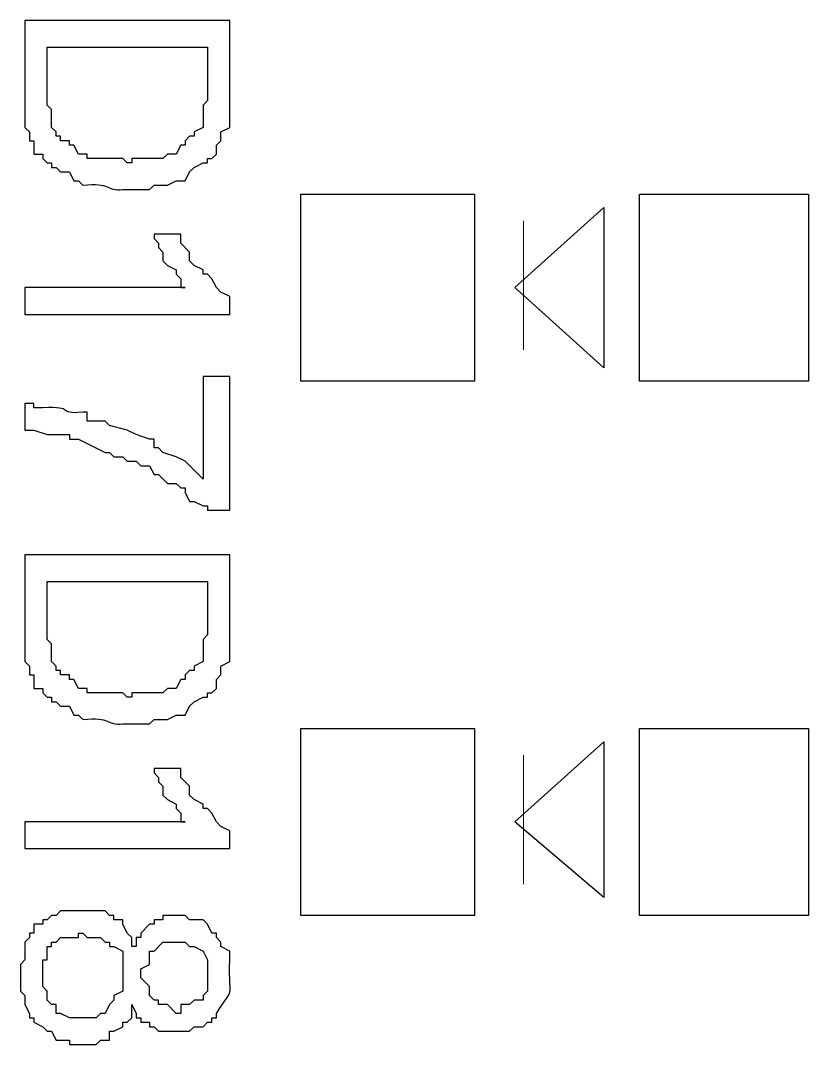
# Model space of a CAD drawing. Header units: millimetres. Extents: x -3 to 153, y 27 to 116.
# Drawn here: x 59.072 to 62.818, y 92.522 to 97.39 of the extents above; entities that cross this region are included whole.
import ezdxf

# ---------------------------------------------------------------- set-up
doc = ezdxf.new("R2010")
doc.units = ezdxf.units.MM
doc.header["$MEASUREMENT"] = 0
doc.layers.add('layer 1', color=7, linetype='Continuous')

msp = doc.modelspace()

# ---------------------------------------------------------------- linework, layer by layer
at = {"layer": 'layer 1', "color": 0}
for points, knots in [([(59.0928, 97.3902), (59.0928, 97.3902), (60.0664, 97.3902), (60.0664, 97.3902), (60.0664, 97.3902), (60.0664, 97.3902), (60.0664, 97.0727), (60.0664, 97.0727), (60.0664, 97.0727), (60.0664, 97.0233), (60.0664, 96.9739), (60.0664, 96.9245), (60.0664, 96.9245), (60.0664, 96.9245), (60.0664, 96.8822), (60.0664, 96.8822), (60.0664, 96.8822), (60.0664, 96.8822), (60.0241, 96.861), (60.0241, 96.861), (60.0241, 96.861), (60.0241, 96.861), (60.0241, 96.8187), (60.0241, 96.8187), (60.0241, 96.8187), (60.0241, 96.8187), (60.0029, 96.7975), (60.0029, 96.7975), (60.0029, 96.7975), (60.0029, 96.7975), (60.0029, 96.7552), (60.0029, 96.7552), (60.0029, 96.7552), (60.0029, 96.7552), (59.9818, 96.734), (59.9818, 96.734), (59.9818, 96.734), (59.9818, 96.734), (59.9606, 96.734), (59.9606, 96.734), (59.9606, 96.734), (59.9606, 96.734), (59.9606, 96.7129), (59.9606, 96.7129), (59.9606, 96.7129), (59.9606, 96.7129), (59.9394, 96.7129), (59.9394, 96.7129), (59.9394, 96.7129), (59.9394, 96.7129), (59.8971, 96.6917), (59.8971, 96.6917), (59.8971, 96.6917), (59.8971, 96.6917), (59.8759, 96.6705), (59.8759, 96.6705), (59.8759, 96.6705), (59.8759, 96.6705), (59.8548, 96.6282), (59.8548, 96.6282), (59.8548, 96.6282), (59.8548, 96.6282), (59.8124, 96.6282), (59.8124, 96.6282), (59.8124, 96.6282), (59.8124, 96.6282), (59.7701, 96.607), (59.7701, 96.607), (59.7701, 96.607), (59.7701, 96.607), (59.7066, 96.607), (59.7066, 96.607), (59.7066, 96.607), (59.7066, 96.607), (59.6854, 96.5859), (59.6854, 96.5859), (59.6854, 96.5859), (59.6854, 96.5859), (59.5584, 96.5859), (59.5584, 96.5859), (59.5584, 96.5859), (59.4798, 96.5788), (59.5013, 96.6219), (59.3679, 96.607), (59.3679, 96.607), (59.3679, 96.607), (59.3468, 96.6282), (59.3468, 96.6282), (59.3468, 96.6282), (59.3468, 96.6282), (59.3256, 96.6282), (59.3256, 96.6282), (59.3256, 96.6282), (59.3256, 96.6282), (59.3044, 96.6705), (59.3044, 96.6705), (59.3044, 96.6705), (59.3044, 96.6705), (59.2621, 96.6705), (59.2621, 96.6705), (59.2621, 96.6705), (59.2621, 96.6705), (59.2409, 96.6917), (59.2409, 96.6917), (59.2409, 96.6917), (59.2409, 96.6917), (59.2198, 96.6917), (59.2198, 96.6917), (59.2198, 96.6917), (59.2198, 96.6917), (59.2198, 96.7129), (59.2198, 96.7129), (59.2198, 96.7129), (59.2198, 96.7129), (59.1986, 96.7129), (59.1986, 96.7129), (59.1986, 96.7129), (59.1986, 96.7129), (59.1774, 96.734), (59.1774, 96.734), (59.1774, 96.734), (59.1774, 96.734), (59.1774, 96.7552), (59.1774, 96.7552), (59.1774, 96.7552), (59.1774, 96.7552), (59.1351, 96.7552), (59.1351, 96.7552), (59.1351, 96.7552), (59.1351, 96.7552), (59.1351, 96.8187), (59.1351, 96.8187), (59.1351, 96.8187), (59.1351, 96.8187), (59.1139, 96.8187), (59.1139, 96.8187), (59.1139, 96.8187), (59.1139, 96.8187), (59.1139, 96.861), (59.1139, 96.861), (59.1139, 96.861), (59.1139, 96.861), (59.0928, 96.8822), (59.0928, 96.8822), (59.0928, 96.8822), (59.0928, 96.8822), (59.0928, 97.0515), (59.0928, 97.0515), (59.0928, 97.0515), (59.0928, 97.0515), (59.0928, 97.3902), (59.0928, 97.3902)], [0, 0, 0, 0, 0.025641, 0.025641, 0.025641, 0.025641, 0.051282, 0.051282, 0.051282, 0.051282, 0.076923, 0.076923, 0.076923, 0.076923, 0.102564, 0.102564, 0.102564, 0.102564, 0.128205, 0.128205, 0.128205, 0.128205, 0.153846, 0.153846, 0.153846, 0.153846, 0.179487, 0.179487, 0.179487, 0.179487, 0.205128, 0.205128, 0.205128, 0.205128, 0.230769, 0.230769, 0.230769, 0.230769, 0.25641, 0.25641, 0.25641, 0.25641, 0.282051, 0.282051, 0.282051, 0.282051, 0.307692, 0.307692, 0.307692, 0.307692, 0.333333, 0.333333, 0.333333, 0.333333, 0.358974, 0.358974, 0.358974, 0.358974, 0.384615, 0.384615, 0.384615, 0.384615, 0.410256, 0.410256, 0.410256, 0.410256, 0.435897, 0.435897, 0.435897, 0.435897, 0.461538, 0.461538, 0.461538, 0.461538, 0.487179, 0.487179, 0.487179, 0.487179, 0.512821, 0.512821, 0.512821, 0.512821, 0.538462, 0.538462, 0.538462, 0.538462, 0.564103, 0.564103, 0.564103, 0.564103, 0.589744, 0.589744, 0.589744, 0.589744, 0.615385, 0.615385, 0.615385, 0.615385, 0.641026, 0.641026, 0.641026, 0.641026, 0.666667, 0.666667, 0.666667, 0.666667, 0.692308, 0.692308, 0.692308, 0.692308, 0.717949, 0.717949, 0.717949, 0.717949, 0.74359, 0.74359, 0.74359, 0.74359, 0.769231, 0.769231, 0.769231, 0.769231, 0.794872, 0.794872, 0.794872, 0.794872, 0.820513, 0.820513, 0.820513, 0.820513, 0.846154, 0.846154, 0.846154, 0.846154, 0.871795, 0.871795, 0.871795, 0.871795, 0.897436, 0.897436, 0.897436, 0.897436, 0.923077, 0.923077, 0.923077, 0.923077, 0.948718, 0.948718, 0.948718, 0.948718, 1, 1, 1, 1]), ([(59.1986, 97.2632), (59.1986, 97.2632), (59.1986, 96.988), (59.1986, 96.988), (59.1986, 96.988), (59.1986, 96.988), (59.2198, 96.9669), (59.2198, 96.9669), (59.2198, 96.9669), (59.2198, 96.9669), (59.2198, 96.8822), (59.2198, 96.8822), (59.2198, 96.8822), (59.2198, 96.8822), (59.2409, 96.861), (59.2409, 96.861), (59.2409, 96.861), (59.2409, 96.861), (59.2409, 96.8399), (59.2409, 96.8399), (59.2409, 96.8399), (59.2409, 96.8399), (59.2621, 96.8399), (59.2621, 96.8399), (59.2621, 96.8399), (59.2621, 96.8399), (59.2621, 96.8187), (59.2621, 96.8187), (59.2621, 96.8187), (59.2621, 96.8187), (59.3044, 96.8187), (59.3044, 96.8187), (59.3044, 96.8187), (59.3044, 96.8187), (59.3044, 96.7975), (59.3044, 96.7975), (59.3044, 96.7975), (59.3044, 96.7975), (59.3256, 96.7975), (59.3256, 96.7975), (59.3256, 96.7975), (59.3256, 96.7975), (59.3468, 96.7552), (59.3468, 96.7552), (59.3468, 96.7552), (59.3468, 96.7552), (59.3891, 96.7552), (59.3891, 96.7552), (59.3891, 96.7552), (59.3891, 96.7552), (59.3891, 96.734), (59.3891, 96.734), (59.3891, 96.734), (59.3891, 96.734), (59.5584, 96.734), (59.5584, 96.734), (59.5584, 96.734), (59.5584, 96.734), (59.5796, 96.7129), (59.5796, 96.7129), (59.5796, 96.7129), (59.5796, 96.7129), (59.6008, 96.7129), (59.6008, 96.7129), (59.6008, 96.7129), (59.6008, 96.7129), (59.6008, 96.734), (59.6008, 96.734), (59.6008, 96.734), (59.6008, 96.734), (59.7489, 96.734), (59.7489, 96.734), (59.7489, 96.734), (59.7489, 96.734), (59.7701, 96.7552), (59.7701, 96.7552), (59.7701, 96.7552), (59.7701, 96.7552), (59.8124, 96.7552), (59.8124, 96.7552), (59.8124, 96.7552), (59.8124, 96.7552), (59.8336, 96.7975), (59.8336, 96.7975), (59.8336, 96.7975), (59.8336, 96.7975), (59.8548, 96.7975), (59.8548, 96.7975), (59.8548, 96.7975), (59.8548, 96.7975), (59.8548, 96.8187), (59.8548, 96.8187), (59.8548, 96.8187), (59.8548, 96.8187), (59.8759, 96.8399), (59.8759, 96.8399), (59.8759, 96.8399), (59.8759, 96.8399), (59.8971, 96.8399), (59.8971, 96.8399), (59.8971, 96.8399), (59.8971, 96.8399), (59.8971, 96.861), (59.8971, 96.861), (59.8971, 96.861), (59.8971, 96.861), (59.9394, 96.8822), (59.9394, 96.8822), (59.9394, 96.8822), (59.9394, 96.8822), (59.9394, 96.988), (59.9394, 96.988), (59.9394, 96.988), (59.9394, 96.988), (59.9606, 97.0092), (59.9606, 97.0092), (59.9606, 97.0092), (59.9606, 97.0092), (59.9606, 97.2632), (59.9606, 97.2632), (59.9606, 97.2632), (59.9606, 97.2632), (59.1986, 97.2632), (59.1986, 97.2632)], [0, 0, 0, 0, 0.03125, 0.03125, 0.03125, 0.03125, 0.0625, 0.0625, 0.0625, 0.0625, 0.09375, 0.09375, 0.09375, 0.09375, 0.125, 0.125, 0.125, 0.125, 0.15625, 0.15625, 0.15625, 0.15625, 0.1875, 0.1875, 0.1875, 0.1875, 0.21875, 0.21875, 0.21875, 0.21875, 0.25, 0.25, 0.25, 0.25, 0.28125, 0.28125, 0.28125, 0.28125, 0.3125, 0.3125, 0.3125, 0.3125, 0.34375, 0.34375, 0.34375, 0.34375, 0.375, 0.375, 0.375, 0.375, 0.40625, 0.40625, 0.40625, 0.40625, 0.4375, 0.4375, 0.4375, 0.4375, 0.46875, 0.46875, 0.46875, 0.46875, 0.5, 0.5, 0.5, 0.5, 0.53125, 0.53125, 0.53125, 0.53125, 0.5625, 0.5625, 0.5625, 0.5625, 0.59375, 0.59375, 0.59375, 0.59375, 0.625, 0.625, 0.625, 0.625, 0.65625, 0.65625, 0.65625, 0.65625, 0.6875, 0.6875, 0.6875, 0.6875, 0.71875, 0.71875, 0.71875, 0.71875, 0.75, 0.75, 0.75, 0.75, 0.78125, 0.78125, 0.78125, 0.78125, 0.8125, 0.8125, 0.8125, 0.8125, 0.84375, 0.84375, 0.84375, 0.84375, 0.875, 0.875, 0.875, 0.875, 0.90625, 0.90625, 0.90625, 0.90625, 0.9375, 0.9375, 0.9375, 0.9375, 1, 1, 1, 1]), ([(60.4051, 96.5647), (60.4051, 96.5647), (60.4051, 95.6757), (60.4051, 95.6757), (60.4051, 95.6757), (60.4051, 95.6757), (61.2306, 95.6757), (61.2306, 95.6757), (61.2306, 95.6757), (61.2306, 95.6757), (61.2306, 96.5647), (61.2306, 96.5647), (61.2306, 96.5647), (61.2306, 96.5647), (60.4051, 96.5647), (60.4051, 96.5647)], [0, 0, 0, 0, 0.2, 0.2, 0.2, 0.2, 0.4, 0.4, 0.4, 0.4, 0.6, 0.6, 0.6, 0.6, 1, 1, 1, 1]), ([(62.0138, 96.5647), (62.0138, 96.5647), (62.0138, 95.6757), (62.0138, 95.6757), (62.0138, 95.6757), (62.0138, 95.6757), (62.8181, 95.6757), (62.8181, 95.6757), (62.8181, 95.6757), (62.8181, 95.6757), (62.8181, 96.5647), (62.8181, 96.5647), (62.8181, 96.5647), (62.8181, 96.5647), (62.0138, 96.5647), (62.0138, 96.5647)], [0, 0, 0, 0, 0.2, 0.2, 0.2, 0.2, 0.4, 0.4, 0.4, 0.4, 0.6, 0.6, 0.6, 0.6, 1, 1, 1, 1]), ([(61.8444, 96.5012), (61.8444, 96.5012), (61.4211, 96.1202), (61.4211, 96.1202), (61.4211, 96.1202), (61.4211, 96.1202), (61.8444, 95.7392), (61.8444, 95.7392), (61.8444, 95.7392), (61.8444, 95.7392), (61.8444, 96.5012), (61.8444, 96.5012)], [0, 0, 0, 0, 0.25, 0.25, 0.25, 0.25, 0.5, 0.5, 0.5, 0.5, 1, 1, 1, 1]), ([(59.0928, 95.9932), (59.0928, 95.9932), (59.0928, 96.1202), (59.0928, 96.1202), (59.0928, 96.1202), (59.0928, 96.1202), (59.8548, 96.1202), (59.8548, 96.1202), (59.8548, 96.1202), (59.8548, 96.1202), (59.8336, 96.1202), (59.8336, 96.1202), (59.8336, 96.1202), (59.8336, 96.1202), (59.8336, 96.1625), (59.8336, 96.1625), (59.8336, 96.1625), (59.8336, 96.1625), (59.8124, 96.1837), (59.8124, 96.1837), (59.8124, 96.1837), (59.8124, 96.1837), (59.8124, 96.2049), (59.8124, 96.2049), (59.8124, 96.2049), (59.8124, 96.2049), (59.7701, 96.226), (59.7701, 96.226), (59.7701, 96.226), (59.7701, 96.226), (59.7489, 96.2472), (59.7489, 96.2472), (59.7489, 96.2472), (59.7489, 96.2472), (59.7489, 96.2895), (59.7489, 96.2895), (59.7489, 96.2895), (59.7489, 96.2895), (59.7278, 96.3107), (59.7278, 96.3107), (59.7278, 96.3107), (59.7278, 96.3107), (59.7278, 96.3319), (59.7278, 96.3319), (59.7278, 96.3319), (59.7278, 96.3319), (59.7066, 96.353), (59.7066, 96.353), (59.7066, 96.353), (59.7066, 96.353), (59.7066, 96.3742), (59.7066, 96.3742), (59.7066, 96.3742), (59.7066, 96.3742), (59.8336, 96.3742), (59.8336, 96.3742), (59.8336, 96.3742), (59.8336, 96.3742), (59.8336, 96.3319), (59.8336, 96.3319), (59.8336, 96.3319), (59.8336, 96.3319), (59.8759, 96.2895), (59.8759, 96.2895), (59.8759, 96.2895), (59.8759, 96.2895), (59.8759, 96.2472), (59.8759, 96.2472), (59.8759, 96.2472), (59.8759, 96.2472), (59.8971, 96.226), (59.8971, 96.226), (59.8971, 96.226), (59.8971, 96.226), (59.9394, 96.2049), (59.9394, 96.2049), (59.9394, 96.2049), (59.9394, 96.2049), (59.9394, 96.1837), (59.9394, 96.1837), (59.9394, 96.1837), (59.9394, 96.1837), (59.9606, 96.1837), (59.9606, 96.1837), (59.9606, 96.1837), (59.9606, 96.1837), (59.9818, 96.1625), (59.9818, 96.1625), (59.9818, 96.1625), (59.9818, 96.1625), (60.0029, 96.1202), (60.0029, 96.1202), (60.0029, 96.1202), (60.0029, 96.1202), (60.0241, 96.099), (60.0241, 96.099), (60.0241, 96.099), (60.0241, 96.099), (60.0664, 96.0779), (60.0664, 96.0779), (60.0664, 96.0779), (60.0664, 96.0779), (60.0664, 95.9932), (60.0664, 95.9932), (60.0664, 95.9932), (60.0664, 95.9932), (59.0928, 95.9932), (59.0928, 95.9932)], [0, 0, 0, 0, 0.035714, 0.035714, 0.035714, 0.035714, 0.071429, 0.071429, 0.071429, 0.071429, 0.107143, 0.107143, 0.107143, 0.107143, 0.142857, 0.142857, 0.142857, 0.142857, 0.178571, 0.178571, 0.178571, 0.178571, 0.214286, 0.214286, 0.214286, 0.214286, 0.25, 0.25, 0.25, 0.25, 0.285714, 0.285714, 0.285714, 0.285714, 0.321429, 0.321429, 0.321429, 0.321429, 0.357143, 0.357143, 0.357143, 0.357143, 0.392857, 0.392857, 0.392857, 0.392857, 0.428571, 0.428571, 0.428571, 0.428571, 0.464286, 0.464286, 0.464286, 0.464286, 0.5, 0.5, 0.5, 0.5, 0.535714, 0.535714, 0.535714, 0.535714, 0.571429, 0.571429, 0.571429, 0.571429, 0.607143, 0.607143, 0.607143, 0.607143, 0.642857, 0.642857, 0.642857, 0.642857, 0.678571, 0.678571, 0.678571, 0.678571, 0.714286, 0.714286, 0.714286, 0.714286, 0.75, 0.75, 0.75, 0.75, 0.785714, 0.785714, 0.785714, 0.785714, 0.821429, 0.821429, 0.821429, 0.821429, 0.857143, 0.857143, 0.857143, 0.857143, 0.892857, 0.892857, 0.892857, 0.892857, 0.928571, 0.928571, 0.928571, 0.928571, 1, 1, 1, 1]), ([(59.9394, 95.6969), (59.9394, 95.6969), (60.0664, 95.6969), (60.0664, 95.6969), (60.0664, 95.6969), (60.0664, 95.6969), (60.0664, 95.0619), (60.0664, 95.0619), (60.0664, 95.0619), (60.0664, 95.0619), (59.9606, 95.0619), (59.9606, 95.0619), (59.9606, 95.0619), (59.9606, 95.0619), (59.9606, 95.083), (59.9606, 95.083), (59.9606, 95.083), (59.9606, 95.083), (59.9394, 95.083), (59.9394, 95.083), (59.9394, 95.083), (59.9394, 95.083), (59.8971, 95.1042), (59.8971, 95.1042), (59.8971, 95.1042), (59.8971, 95.1042), (59.8759, 95.1042), (59.8759, 95.1042), (59.8759, 95.1042), (59.8759, 95.1042), (59.8548, 95.1465), (59.8548, 95.1465), (59.8548, 95.1465), (59.8548, 95.1465), (59.8548, 95.1677), (59.8548, 95.1677), (59.8548, 95.1677), (59.8548, 95.1677), (59.8336, 95.1677), (59.8336, 95.1677), (59.8336, 95.1677), (59.8336, 95.1677), (59.8124, 95.1889), (59.8124, 95.1889), (59.8124, 95.1889), (59.8124, 95.1889), (59.7701, 95.1889), (59.7701, 95.1889), (59.7701, 95.1889), (59.7701, 95.1889), (59.7278, 95.2312), (59.7278, 95.2312), (59.7278, 95.2312), (59.7278, 95.2312), (59.7066, 95.2312), (59.7066, 95.2312), (59.7066, 95.2312), (59.7066, 95.2312), (59.6854, 95.2735), (59.6854, 95.2735), (59.6854, 95.2735), (59.6854, 95.2735), (59.6431, 95.2735), (59.6431, 95.2735), (59.6431, 95.2735), (59.6431, 95.2735), (59.6219, 95.2947), (59.6219, 95.2947), (59.6219, 95.2947), (59.6219, 95.2947), (59.5796, 95.2947), (59.5796, 95.2947), (59.5796, 95.2947), (59.5796, 95.2947), (59.5584, 95.3159), (59.5584, 95.3159), (59.5584, 95.3159), (59.5584, 95.3159), (59.5161, 95.3159), (59.5161, 95.3159), (59.5161, 95.3159), (59.5161, 95.3159), (59.4949, 95.337), (59.4949, 95.337), (59.4949, 95.337), (59.4949, 95.337), (59.4738, 95.337), (59.4738, 95.337), (59.4738, 95.337), (59.4738, 95.337), (59.3468, 95.4005), (59.3468, 95.4005), (59.3468, 95.4005), (59.3468, 95.4005), (59.3044, 95.4005), (59.3044, 95.4005), (59.3044, 95.4005), (59.3044, 95.4005), (59.3044, 95.4217), (59.3044, 95.4217), (59.3044, 95.4217), (59.3044, 95.4217), (59.1986, 95.4217), (59.1986, 95.4217), (59.1986, 95.4217), (59.1986, 95.4217), (59.1351, 95.4429), (59.1351, 95.4429), (59.1351, 95.4429), (59.1351, 95.4429), (59.0928, 95.4429), (59.0928, 95.4429), (59.0928, 95.4429), (59.0928, 95.4429), (59.0928, 95.5699), (59.0928, 95.5699), (59.0928, 95.5699), (59.0928, 95.5699), (59.1351, 95.5699), (59.1351, 95.5699), (59.1351, 95.5699), (59.1351, 95.5699), (59.1351, 95.5487), (59.1351, 95.5487), (59.1351, 95.5487), (59.1351, 95.5487), (59.1774, 95.5487), (59.1774, 95.5487), (59.1774, 95.5487), (59.3369, 95.5579), (59.2392, 95.5169), (59.3679, 95.5275), (59.3679, 95.5275), (59.3679, 95.5275), (59.3891, 95.5275), (59.3891, 95.5275), (59.3891, 95.5275), (59.3891, 95.5275), (59.3891, 95.4852), (59.3891, 95.4852), (59.3891, 95.4852), (59.3891, 95.4852), (59.4738, 95.4852), (59.4738, 95.4852), (59.4738, 95.4852), (59.4738, 95.4852), (59.4949, 95.464), (59.4949, 95.464), (59.4949, 95.464), (59.4949, 95.464), (59.5796, 95.4429), (59.5796, 95.4429), (59.5796, 95.4429), (59.5796, 95.4429), (59.6219, 95.4217), (59.6219, 95.4217), (59.6219, 95.4217), (59.6219, 95.4217), (59.6854, 95.4005), (59.6854, 95.4005), (59.6854, 95.4005), (59.6854, 95.4005), (59.7066, 95.4005), (59.7066, 95.4005), (59.7066, 95.4005), (59.7066, 95.4005), (59.7066, 95.3582), (59.7066, 95.3582), (59.7066, 95.3582), (59.7066, 95.3582), (59.7278, 95.3582), (59.7278, 95.3582), (59.7278, 95.3582), (59.7278, 95.3582), (59.7489, 95.337), (59.7489, 95.337), (59.7489, 95.337), (59.7489, 95.337), (59.8124, 95.3159), (59.8124, 95.3159), (59.8124, 95.3159), (59.8124, 95.3159), (59.8548, 95.2947), (59.8548, 95.2947), (59.8548, 95.2947), (59.8548, 95.2947), (59.9394, 95.21), (59.9394, 95.21), (59.9394, 95.21), (59.9394, 95.21), (59.9394, 95.6969), (59.9394, 95.6969)], [0, 0, 0, 0, 0.020408, 0.020408, 0.020408, 0.020408, 0.040816, 0.040816, 0.040816, 0.040816, 0.061224, 0.061224, 0.061224, 0.061224, 0.081633, 0.081633, 0.081633, 0.081633, 0.102041, 0.102041, 0.102041, 0.102041, 0.122449, 0.122449, 0.122449, 0.122449, 0.142857, 0.142857, 0.142857, 0.142857, 0.163265, 0.163265, 0.163265, 0.163265, 0.183673, 0.183673, 0.183673, 0.183673, 0.204082, 0.204082, 0.204082, 0.204082, 0.22449, 0.22449, 0.22449, 0.22449, 0.244898, 0.244898, 0.244898, 0.244898, 0.265306, 0.265306, 0.265306, 0.265306, 0.285714, 0.285714, 0.285714, 0.285714, 0.306122, 0.306122, 0.306122, 0.306122, 0.326531, 0.326531, 0.326531, 0.326531, 0.346939, 0.346939, 0.346939, 0.346939, 0.367347, 0.367347, 0.367347, 0.367347, 0.387755, 0.387755, 0.387755, 0.387755, 0.408163, 0.408163, 0.408163, 0.408163, 0.428571, 0.428571, 0.428571, 0.428571, 0.44898, 0.44898, 0.44898, 0.44898, 0.469388, 0.469388, 0.469388, 0.469388, 0.489796, 0.489796, 0.489796, 0.489796, 0.510204, 0.510204, 0.510204, 0.510204, 0.530612, 0.530612, 0.530612, 0.530612, 0.55102, 0.55102, 0.55102, 0.55102, 0.571429, 0.571429, 0.571429, 0.571429, 0.591837, 0.591837, 0.591837, 0.591837, 0.612245, 0.612245, 0.612245, 0.612245, 0.632653, 0.632653, 0.632653, 0.632653, 0.653061, 0.653061, 0.653061, 0.653061, 0.673469, 0.673469, 0.673469, 0.673469, 0.693878, 0.693878, 0.693878, 0.693878, 0.714286, 0.714286, 0.714286, 0.714286, 0.734694, 0.734694, 0.734694, 0.734694, 0.755102, 0.755102, 0.755102, 0.755102, 0.77551, 0.77551, 0.77551, 0.77551, 0.795918, 0.795918, 0.795918, 0.795918, 0.816327, 0.816327, 0.816327, 0.816327, 0.836735, 0.836735, 0.836735, 0.836735, 0.857143, 0.857143, 0.857143, 0.857143, 0.877551, 0.877551, 0.877551, 0.877551, 0.897959, 0.897959, 0.897959, 0.897959, 0.918367, 0.918367, 0.918367, 0.918367, 0.938776, 0.938776, 0.938776, 0.938776, 0.959184, 0.959184, 0.959184, 0.959184, 1, 1, 1, 1]), ([(59.0928, 94.8502), (59.0928, 94.8502), (60.0664, 94.8502), (60.0664, 94.8502), (60.0664, 94.8502), (60.0664, 94.8502), (60.0664, 94.5327), (60.0664, 94.5327), (60.0664, 94.5327), (60.0664, 94.4833), (60.0664, 94.4339), (60.0664, 94.3845), (60.0664, 94.3845), (60.0664, 94.3845), (60.0664, 94.3422), (60.0664, 94.3422), (60.0664, 94.3422), (60.0664, 94.3422), (60.0241, 94.321), (60.0241, 94.321), (60.0241, 94.321), (60.0241, 94.321), (60.0241, 94.2787), (60.0241, 94.2787), (60.0241, 94.2787), (60.0241, 94.2787), (60.0029, 94.2575), (60.0029, 94.2575), (60.0029, 94.2575), (60.0029, 94.2575), (60.0029, 94.2152), (60.0029, 94.2152), (60.0029, 94.2152), (60.0029, 94.2152), (59.9818, 94.194), (59.9818, 94.194), (59.9818, 94.194), (59.9818, 94.194), (59.9606, 94.194), (59.9606, 94.194), (59.9606, 94.194), (59.9606, 94.194), (59.9606, 94.1729), (59.9606, 94.1729), (59.9606, 94.1729), (59.9606, 94.1729), (59.9394, 94.1729), (59.9394, 94.1729), (59.9394, 94.1729), (59.9394, 94.1729), (59.8971, 94.1517), (59.8971, 94.1517), (59.8971, 94.1517), (59.8971, 94.1517), (59.8759, 94.1305), (59.8759, 94.1305), (59.8759, 94.1305), (59.8759, 94.1305), (59.8548, 94.0882), (59.8548, 94.0882), (59.8548, 94.0882), (59.8548, 94.0882), (59.8124, 94.0882), (59.8124, 94.0882), (59.8124, 94.0882), (59.8124, 94.0882), (59.7701, 94.067), (59.7701, 94.067), (59.7701, 94.067), (59.7701, 94.067), (59.7066, 94.067), (59.7066, 94.067), (59.7066, 94.067), (59.7066, 94.067), (59.6854, 94.0459), (59.6854, 94.0459), (59.6854, 94.0459), (59.6854, 94.0459), (59.5584, 94.0459), (59.5584, 94.0459), (59.5584, 94.0459), (59.4798, 94.0388), (59.5009, 94.0819), (59.3679, 94.067), (59.3679, 94.067), (59.3679, 94.067), (59.3468, 94.0882), (59.3468, 94.0882), (59.3468, 94.0882), (59.3468, 94.0882), (59.3256, 94.0882), (59.3256, 94.0882), (59.3256, 94.0882), (59.3256, 94.0882), (59.3044, 94.1305), (59.3044, 94.1305), (59.3044, 94.1305), (59.3044, 94.1305), (59.2621, 94.1305), (59.2621, 94.1305), (59.2621, 94.1305), (59.2621, 94.1305), (59.2409, 94.1517), (59.2409, 94.1517), (59.2409, 94.1517), (59.2409, 94.1517), (59.2198, 94.1517), (59.2198, 94.1517), (59.2198, 94.1517), (59.2198, 94.1517), (59.2198, 94.1729), (59.2198, 94.1729), (59.2198, 94.1729), (59.2198, 94.1729), (59.1986, 94.1729), (59.1986, 94.1729), (59.1986, 94.1729), (59.1986, 94.1729), (59.1774, 94.194), (59.1774, 94.194), (59.1774, 94.194), (59.1774, 94.194), (59.1774, 94.2152), (59.1774, 94.2152), (59.1774, 94.2152), (59.1774, 94.2152), (59.1351, 94.2152), (59.1351, 94.2152), (59.1351, 94.2152), (59.1351, 94.2152), (59.1351, 94.2787), (59.1351, 94.2787), (59.1351, 94.2787), (59.1351, 94.2787), (59.1139, 94.2787), (59.1139, 94.2787), (59.1139, 94.2787), (59.1139, 94.2787), (59.1139, 94.321), (59.1139, 94.321), (59.1139, 94.321), (59.1139, 94.321), (59.0928, 94.3422), (59.0928, 94.3422), (59.0928, 94.3422), (59.0928, 94.3422), (59.0928, 94.5115), (59.0928, 94.5115), (59.0928, 94.5115), (59.0928, 94.5115), (59.0928, 94.8502), (59.0928, 94.8502)], [0, 0, 0, 0, 0.025641, 0.025641, 0.025641, 0.025641, 0.051282, 0.051282, 0.051282, 0.051282, 0.076923, 0.076923, 0.076923, 0.076923, 0.102564, 0.102564, 0.102564, 0.102564, 0.128205, 0.128205, 0.128205, 0.128205, 0.153846, 0.153846, 0.153846, 0.153846, 0.179487, 0.179487, 0.179487, 0.179487, 0.205128, 0.205128, 0.205128, 0.205128, 0.230769, 0.230769, 0.230769, 0.230769, 0.25641, 0.25641, 0.25641, 0.25641, 0.282051, 0.282051, 0.282051, 0.282051, 0.307692, 0.307692, 0.307692, 0.307692, 0.333333, 0.333333, 0.333333, 0.333333, 0.358974, 0.358974, 0.358974, 0.358974, 0.384615, 0.384615, 0.384615, 0.384615, 0.410256, 0.410256, 0.410256, 0.410256, 0.435897, 0.435897, 0.435897, 0.435897, 0.461538, 0.461538, 0.461538, 0.461538, 0.487179, 0.487179, 0.487179, 0.487179, 0.512821, 0.512821, 0.512821, 0.512821, 0.538462, 0.538462, 0.538462, 0.538462, 0.564103, 0.564103, 0.564103, 0.564103, 0.589744, 0.589744, 0.589744, 0.589744, 0.615385, 0.615385, 0.615385, 0.615385, 0.641026, 0.641026, 0.641026, 0.641026, 0.666667, 0.666667, 0.666667, 0.666667, 0.692308, 0.692308, 0.692308, 0.692308, 0.717949, 0.717949, 0.717949, 0.717949, 0.74359, 0.74359, 0.74359, 0.74359, 0.769231, 0.769231, 0.769231, 0.769231, 0.794872, 0.794872, 0.794872, 0.794872, 0.820513, 0.820513, 0.820513, 0.820513, 0.846154, 0.846154, 0.846154, 0.846154, 0.871795, 0.871795, 0.871795, 0.871795, 0.897436, 0.897436, 0.897436, 0.897436, 0.923077, 0.923077, 0.923077, 0.923077, 0.948718, 0.948718, 0.948718, 0.948718, 1, 1, 1, 1]), ([(59.1986, 94.7232), (59.1986, 94.7232), (59.1986, 94.448), (59.1986, 94.448), (59.1986, 94.448), (59.1986, 94.448), (59.2198, 94.4269), (59.2198, 94.4269), (59.2198, 94.4269), (59.2198, 94.4269), (59.2198, 94.3422), (59.2198, 94.3422), (59.2198, 94.3422), (59.2198, 94.3422), (59.2409, 94.321), (59.2409, 94.321), (59.2409, 94.321), (59.2409, 94.321), (59.2409, 94.2999), (59.2409, 94.2999), (59.2409, 94.2999), (59.2409, 94.2999), (59.2621, 94.2999), (59.2621, 94.2999), (59.2621, 94.2999), (59.2621, 94.2999), (59.2621, 94.2787), (59.2621, 94.2787), (59.2621, 94.2787), (59.2621, 94.2787), (59.3044, 94.2787), (59.3044, 94.2787), (59.3044, 94.2787), (59.3044, 94.2787), (59.3044, 94.2575), (59.3044, 94.2575), (59.3044, 94.2575), (59.3044, 94.2575), (59.3256, 94.2575), (59.3256, 94.2575), (59.3256, 94.2575), (59.3256, 94.2575), (59.3468, 94.2152), (59.3468, 94.2152), (59.3468, 94.2152), (59.3468, 94.2152), (59.3891, 94.2152), (59.3891, 94.2152), (59.3891, 94.2152), (59.3891, 94.2152), (59.3891, 94.194), (59.3891, 94.194), (59.3891, 94.194), (59.3891, 94.194), (59.5584, 94.194), (59.5584, 94.194), (59.5584, 94.194), (59.5584, 94.194), (59.5796, 94.1729), (59.5796, 94.1729), (59.5796, 94.1729), (59.5796, 94.1729), (59.6008, 94.1729), (59.6008, 94.1729), (59.6008, 94.1729), (59.6008, 94.1729), (59.6008, 94.194), (59.6008, 94.194), (59.6008, 94.194), (59.6008, 94.194), (59.7489, 94.194), (59.7489, 94.194), (59.7489, 94.194), (59.7489, 94.194), (59.7701, 94.2152), (59.7701, 94.2152), (59.7701, 94.2152), (59.7701, 94.2152), (59.8124, 94.2152), (59.8124, 94.2152), (59.8124, 94.2152), (59.8124, 94.2152), (59.8336, 94.2575), (59.8336, 94.2575), (59.8336, 94.2575), (59.8336, 94.2575), (59.8548, 94.2575), (59.8548, 94.2575), (59.8548, 94.2575), (59.8548, 94.2575), (59.8548, 94.2787), (59.8548, 94.2787), (59.8548, 94.2787), (59.8548, 94.2787), (59.8759, 94.2999), (59.8759, 94.2999), (59.8759, 94.2999), (59.8759, 94.2999), (59.8971, 94.2999), (59.8971, 94.2999), (59.8971, 94.2999), (59.8971, 94.2999), (59.8971, 94.321), (59.8971, 94.321), (59.8971, 94.321), (59.8971, 94.321), (59.9394, 94.3422), (59.9394, 94.3422), (59.9394, 94.3422), (59.9394, 94.3422), (59.9394, 94.448), (59.9394, 94.448), (59.9394, 94.448), (59.9394, 94.448), (59.9606, 94.4692), (59.9606, 94.4692), (59.9606, 94.4692), (59.9606, 94.4692), (59.9606, 94.7232), (59.9606, 94.7232), (59.9606, 94.7232), (59.9606, 94.7232), (59.1986, 94.7232), (59.1986, 94.7232)], [0, 0, 0, 0, 0.03125, 0.03125, 0.03125, 0.03125, 0.0625, 0.0625, 0.0625, 0.0625, 0.09375, 0.09375, 0.09375, 0.09375, 0.125, 0.125, 0.125, 0.125, 0.15625, 0.15625, 0.15625, 0.15625, 0.1875, 0.1875, 0.1875, 0.1875, 0.21875, 0.21875, 0.21875, 0.21875, 0.25, 0.25, 0.25, 0.25, 0.28125, 0.28125, 0.28125, 0.28125, 0.3125, 0.3125, 0.3125, 0.3125, 0.34375, 0.34375, 0.34375, 0.34375, 0.375, 0.375, 0.375, 0.375, 0.40625, 0.40625, 0.40625, 0.40625, 0.4375, 0.4375, 0.4375, 0.4375, 0.46875, 0.46875, 0.46875, 0.46875, 0.5, 0.5, 0.5, 0.5, 0.53125, 0.53125, 0.53125, 0.53125, 0.5625, 0.5625, 0.5625, 0.5625, 0.59375, 0.59375, 0.59375, 0.59375, 0.625, 0.625, 0.625, 0.625, 0.65625, 0.65625, 0.65625, 0.65625, 0.6875, 0.6875, 0.6875, 0.6875, 0.71875, 0.71875, 0.71875, 0.71875, 0.75, 0.75, 0.75, 0.75, 0.78125, 0.78125, 0.78125, 0.78125, 0.8125, 0.8125, 0.8125, 0.8125, 0.84375, 0.84375, 0.84375, 0.84375, 0.875, 0.875, 0.875, 0.875, 0.90625, 0.90625, 0.90625, 0.90625, 0.9375, 0.9375, 0.9375, 0.9375, 1, 1, 1, 1]), ([(60.4051, 94.0247), (60.4051, 94.0247), (60.4051, 93.1357), (60.4051, 93.1357), (60.4051, 93.1357), (60.4051, 93.1357), (61.2306, 93.1357), (61.2306, 93.1357), (61.2306, 93.1357), (61.2306, 93.1357), (61.2306, 94.0247), (61.2306, 94.0247), (61.2306, 94.0247), (61.2306, 94.0247), (60.4051, 94.0247), (60.4051, 94.0247)], [0, 0, 0, 0, 0.2, 0.2, 0.2, 0.2, 0.4, 0.4, 0.4, 0.4, 0.6, 0.6, 0.6, 0.6, 1, 1, 1, 1]), ([(62.0138, 94.0247), (62.0138, 94.0247), (62.0138, 93.1357), (62.0138, 93.1357), (62.0138, 93.1357), (62.0138, 93.1357), (62.8181, 93.1357), (62.8181, 93.1357), (62.8181, 93.1357), (62.8181, 93.1357), (62.8181, 94.0247), (62.8181, 94.0247), (62.8181, 94.0247), (62.8181, 94.0247), (62.0138, 94.0247), (62.0138, 94.0247)], [0, 0, 0, 0, 0.2, 0.2, 0.2, 0.2, 0.4, 0.4, 0.4, 0.4, 0.6, 0.6, 0.6, 0.6, 1, 1, 1, 1]), ([(61.8444, 93.9612), (61.8444, 93.9612), (61.4211, 93.5802), (61.4211, 93.5802), (61.4211, 93.5802), (61.4211, 93.5802), (61.8444, 93.2204), (61.8444, 93.2204), (61.8444, 93.2204), (61.8444, 93.2204), (61.8444, 93.9612), (61.8444, 93.9612)], [0, 0, 0, 0, 0.25, 0.25, 0.25, 0.25, 0.5, 0.5, 0.5, 0.5, 1, 1, 1, 1]), ([(59.0928, 93.4532), (59.0928, 93.4532), (59.0928, 93.5802), (59.0928, 93.5802), (59.0928, 93.5802), (59.0928, 93.5802), (59.8548, 93.5802), (59.8548, 93.5802), (59.8548, 93.5802), (59.8548, 93.5802), (59.8336, 93.5802), (59.8336, 93.5802), (59.8336, 93.5802), (59.8336, 93.5802), (59.8336, 93.6225), (59.8336, 93.6225), (59.8336, 93.6225), (59.8336, 93.6225), (59.8124, 93.6437), (59.8124, 93.6437), (59.8124, 93.6437), (59.8124, 93.6437), (59.8124, 93.6649), (59.8124, 93.6649), (59.8124, 93.6649), (59.8124, 93.6649), (59.7701, 93.686), (59.7701, 93.686), (59.7701, 93.686), (59.7701, 93.686), (59.7489, 93.7072), (59.7489, 93.7072), (59.7489, 93.7072), (59.7489, 93.7072), (59.7489, 93.7495), (59.7489, 93.7495), (59.7489, 93.7495), (59.7489, 93.7495), (59.7278, 93.7707), (59.7278, 93.7707), (59.7278, 93.7707), (59.7278, 93.7707), (59.7278, 93.7919), (59.7278, 93.7919), (59.7278, 93.7919), (59.7278, 93.7919), (59.7066, 93.813), (59.7066, 93.813), (59.7066, 93.813), (59.7066, 93.813), (59.7066, 93.8342), (59.7066, 93.8342), (59.7066, 93.8342), (59.7066, 93.8342), (59.8336, 93.8342), (59.8336, 93.8342), (59.8336, 93.8342), (59.8336, 93.8342), (59.8336, 93.7919), (59.8336, 93.7919), (59.8336, 93.7919), (59.8336, 93.7919), (59.8759, 93.7495), (59.8759, 93.7495), (59.8759, 93.7495), (59.8759, 93.7495), (59.8759, 93.7072), (59.8759, 93.7072), (59.8759, 93.7072), (59.8759, 93.7072), (59.8971, 93.686), (59.8971, 93.686), (59.8971, 93.686), (59.8971, 93.686), (59.9394, 93.6649), (59.9394, 93.6649), (59.9394, 93.6649), (59.9394, 93.6649), (59.9394, 93.6437), (59.9394, 93.6437), (59.9394, 93.6437), (59.9394, 93.6437), (59.9606, 93.6437), (59.9606, 93.6437), (59.9606, 93.6437), (59.9606, 93.6437), (59.9818, 93.6225), (59.9818, 93.6225), (59.9818, 93.6225), (59.9818, 93.6225), (60.0029, 93.5802), (60.0029, 93.5802), (60.0029, 93.5802), (60.0029, 93.5802), (60.0241, 93.559), (60.0241, 93.559), (60.0241, 93.559), (60.0241, 93.559), (60.0664, 93.5379), (60.0664, 93.5379), (60.0664, 93.5379), (60.0664, 93.5379), (60.0664, 93.4532), (60.0664, 93.4532), (60.0664, 93.4532), (60.0664, 93.4532), (59.0928, 93.4532), (59.0928, 93.4532)], [0, 0, 0, 0, 0.035714, 0.035714, 0.035714, 0.035714, 0.071429, 0.071429, 0.071429, 0.071429, 0.107143, 0.107143, 0.107143, 0.107143, 0.142857, 0.142857, 0.142857, 0.142857, 0.178571, 0.178571, 0.178571, 0.178571, 0.214286, 0.214286, 0.214286, 0.214286, 0.25, 0.25, 0.25, 0.25, 0.285714, 0.285714, 0.285714, 0.285714, 0.321429, 0.321429, 0.321429, 0.321429, 0.357143, 0.357143, 0.357143, 0.357143, 0.392857, 0.392857, 0.392857, 0.392857, 0.428571, 0.428571, 0.428571, 0.428571, 0.464286, 0.464286, 0.464286, 0.464286, 0.5, 0.5, 0.5, 0.5, 0.535714, 0.535714, 0.535714, 0.535714, 0.571429, 0.571429, 0.571429, 0.571429, 0.607143, 0.607143, 0.607143, 0.607143, 0.642857, 0.642857, 0.642857, 0.642857, 0.678571, 0.678571, 0.678571, 0.678571, 0.714286, 0.714286, 0.714286, 0.714286, 0.75, 0.75, 0.75, 0.75, 0.785714, 0.785714, 0.785714, 0.785714, 0.821429, 0.821429, 0.821429, 0.821429, 0.857143, 0.857143, 0.857143, 0.857143, 0.892857, 0.892857, 0.892857, 0.892857, 0.928571, 0.928571, 0.928571, 0.928571, 1, 1, 1, 1]), ([(59.6008, 92.9875), (59.6008, 92.9875), (59.6219, 92.9875), (59.6219, 92.9875), (59.6219, 92.9875), (59.6219, 92.9875), (59.6219, 93.0299), (59.6219, 93.0299), (59.6219, 93.0299), (59.6219, 93.0299), (59.6431, 93.0299), (59.6431, 93.0299), (59.6431, 93.0299), (59.6431, 93.0299), (59.6431, 93.051), (59.6431, 93.051), (59.6431, 93.051), (59.6431, 93.051), (59.6854, 93.0934), (59.6854, 93.0934), (59.6854, 93.0934), (59.6854, 93.0934), (59.7066, 93.0934), (59.7066, 93.0934), (59.7066, 93.0934), (59.7066, 93.0934), (59.7066, 93.1145), (59.7066, 93.1145), (59.7066, 93.1145), (59.7066, 93.1145), (59.7489, 93.1145), (59.7489, 93.1145), (59.7489, 93.1145), (59.7489, 93.1145), (59.7489, 93.1357), (59.7489, 93.1357), (59.7489, 93.1357), (59.7489, 93.1357), (59.8548, 93.1357), (59.8548, 93.1357), (59.8548, 93.1357), (59.8548, 93.1357), (59.8759, 93.1145), (59.8759, 93.1145), (59.8759, 93.1145), (59.8759, 93.1145), (59.9394, 93.1145), (59.9394, 93.1145), (59.9394, 93.1145), (59.9394, 93.1145), (59.9606, 93.0934), (59.9606, 93.0934), (59.9606, 93.0934), (59.9606, 93.0934), (59.9818, 93.051), (59.9818, 93.051), (59.9818, 93.051), (59.9818, 93.051), (60.0029, 93.051), (60.0029, 93.051), (60.0029, 93.051), (60.0029, 93.051), (60.0029, 93.0299), (60.0029, 93.0299), (60.0029, 93.0299), (60.0029, 93.0299), (60.0241, 93.0087), (60.0241, 93.0087), (60.0241, 93.0087), (60.0241, 93.0087), (60.0241, 92.9875), (60.0241, 92.9875), (60.0241, 92.9875), (60.0241, 92.9875), (60.0664, 92.9664), (60.0664, 92.9664), (60.0664, 92.9664), (60.0664, 92.9664), (60.0664, 92.924), (60.0664, 92.924), (60.0664, 92.924), (60.0608, 92.7117), (60.0961, 92.8161), (60.0029, 92.67), (60.0029, 92.67), (60.0029, 92.67), (60.0029, 92.6489), (60.0029, 92.6489), (60.0029, 92.6489), (60.0029, 92.6489), (59.9818, 92.6489), (59.9818, 92.6489), (59.9818, 92.6489), (59.9818, 92.6489), (59.9818, 92.6277), (59.9818, 92.6277), (59.9818, 92.6277), (59.9818, 92.6277), (59.9606, 92.6277), (59.9606, 92.6277), (59.9606, 92.6277), (59.9606, 92.6277), (59.9394, 92.6065), (59.9394, 92.6065), (59.9394, 92.6065), (59.9394, 92.6065), (59.8971, 92.6065), (59.8971, 92.6065), (59.8971, 92.6065), (59.8971, 92.6065), (59.8759, 92.5854), (59.8759, 92.5854), (59.8759, 92.5854), (59.8759, 92.5854), (59.7278, 92.5854), (59.7278, 92.5854), (59.7278, 92.5854), (59.7278, 92.5854), (59.7066, 92.6065), (59.7066, 92.6065), (59.7066, 92.6065), (59.7066, 92.6065), (59.6854, 92.6065), (59.6854, 92.6065), (59.6854, 92.6065), (59.6854, 92.6065), (59.6854, 92.6277), (59.6854, 92.6277), (59.6854, 92.6277), (59.6854, 92.6277), (59.6431, 92.6277), (59.6431, 92.6277), (59.6431, 92.6277), (59.6431, 92.6277), (59.6431, 92.6489), (59.6431, 92.6489), (59.6431, 92.6489), (59.6431, 92.6489), (59.6219, 92.6489), (59.6219, 92.6489), (59.6219, 92.6489), (59.6219, 92.6489), (59.6219, 92.67), (59.6219, 92.67), (59.6219, 92.67), (59.6219, 92.67), (59.6008, 92.7124), (59.6008, 92.7124), (59.6008, 92.7124), (59.6008, 92.7124), (59.6008, 92.6489), (59.6008, 92.6489), (59.6008, 92.6489), (59.6008, 92.6489), (59.5796, 92.6277), (59.5796, 92.6277), (59.5796, 92.6277), (59.5796, 92.6277), (59.5584, 92.6277), (59.5584, 92.6277), (59.5584, 92.6277), (59.5584, 92.6277), (59.5584, 92.6065), (59.5584, 92.6065), (59.5584, 92.6065), (59.5584, 92.6065), (59.5161, 92.5854), (59.5161, 92.5854), (59.5161, 92.5854), (59.5161, 92.5854), (59.4949, 92.5854), (59.4949, 92.5854), (59.4949, 92.5854), (59.4949, 92.5854), (59.4949, 92.543), (59.4949, 92.543), (59.4949, 92.543), (59.4949, 92.543), (59.4526, 92.543), (59.4526, 92.543), (59.4526, 92.543), (59.4526, 92.543), (59.4314, 92.5219), (59.4314, 92.5219), (59.4314, 92.5219), (59.4314, 92.5219), (59.3044, 92.5219), (59.3044, 92.5219), (59.3044, 92.5219), (59.3044, 92.5219), (59.3044, 92.543), (59.3044, 92.543), (59.3044, 92.543), (59.3044, 92.543), (59.2409, 92.543), (59.2409, 92.543), (59.2409, 92.543), (59.2409, 92.543), (59.2198, 92.5854), (59.2198, 92.5854), (59.2198, 92.5854), (59.2198, 92.5854), (59.1986, 92.5854), (59.1986, 92.5854), (59.1986, 92.5854), (59.1986, 92.5854), (59.1774, 92.6065), (59.1774, 92.6065), (59.1774, 92.6065), (59.1774, 92.6065), (59.1351, 92.6277), (59.1351, 92.6277), (59.1351, 92.6277), (59.1351, 92.6277), (59.1351, 92.6489), (59.1351, 92.6489), (59.1351, 92.6489), (59.1351, 92.6489), (59.1139, 92.6489), (59.1139, 92.6489), (59.1139, 92.6489), (59.1139, 92.6489), (59.1139, 92.67), (59.1139, 92.67), (59.1139, 92.67), (59.1139, 92.67), (59.0928, 92.7124), (59.0928, 92.7124), (59.0928, 92.7124), (59.0928, 92.7124), (59.0928, 92.7547), (59.0928, 92.7547), (59.0928, 92.7547), (59.0928, 92.7547), (59.0716, 92.7759), (59.0716, 92.7759), (59.0716, 92.7759), (59.0716, 92.7759), (59.0716, 92.9029), (59.0716, 92.9029), (59.0716, 92.9029), (59.0716, 92.9029), (59.0928, 92.924), (59.0928, 92.924), (59.0928, 92.924), (59.0928, 92.924), (59.0928, 93.0087), (59.0928, 93.0087), (59.0928, 93.0087), (59.0928, 93.0087), (59.1139, 93.0299), (59.1139, 93.0299), (59.1139, 93.0299), (59.1139, 93.0299), (59.1139, 93.051), (59.1139, 93.051), (59.1139, 93.051), (59.1139, 93.051), (59.1351, 93.051), (59.1351, 93.051), (59.1351, 93.051), (59.1351, 93.051), (59.1351, 93.0934), (59.1351, 93.0934), (59.1351, 93.0934), (59.1351, 93.0934), (59.1774, 93.0934), (59.1774, 93.0934), (59.1774, 93.0934), (59.1774, 93.0934), (59.1774, 93.1145), (59.1774, 93.1145), (59.1774, 93.1145), (59.1774, 93.1145), (59.1986, 93.1145), (59.1986, 93.1145), (59.1986, 93.1145), (59.1986, 93.1145), (59.2198, 93.1357), (59.2198, 93.1357), (59.2198, 93.1357), (59.2198, 93.1357), (59.2409, 93.1357), (59.2409, 93.1357), (59.2409, 93.1357), (59.2409, 93.1357), (59.2621, 93.1569), (59.2621, 93.1569), (59.2621, 93.1569), (59.2621, 93.1569), (59.4738, 93.1569), (59.4738, 93.1569), (59.4738, 93.1569), (59.4738, 93.1569), (59.4949, 93.1357), (59.4949, 93.1357), (59.4949, 93.1357), (59.4949, 93.1357), (59.5161, 93.1357), (59.5161, 93.1357), (59.5161, 93.1357), (59.5161, 93.1357), (59.5161, 93.1145), (59.5161, 93.1145), (59.5161, 93.1145), (59.5161, 93.1145), (59.5584, 93.1145), (59.5584, 93.1145), (59.5584, 93.1145), (59.5584, 93.1145), (59.5584, 93.0934), (59.5584, 93.0934), (59.5584, 93.0934), (59.5584, 93.0934), (59.5796, 93.051), (59.5796, 93.051), (59.5796, 93.051), (59.5796, 93.051), (59.6008, 93.0299), (59.6008, 93.0299), (59.6008, 93.0299), (59.6008, 93.0299), (59.6008, 92.9875), (59.6008, 92.9875)], [0, 0, 0, 0, 0.012195, 0.012195, 0.012195, 0.012195, 0.02439, 0.02439, 0.02439, 0.02439, 0.036585, 0.036585, 0.036585, 0.036585, 0.04878, 0.04878, 0.04878, 0.04878, 0.060976, 0.060976, 0.060976, 0.060976, 0.073171, 0.073171, 0.073171, 0.073171, 0.085366, 0.085366, 0.085366, 0.085366, 0.097561, 0.097561, 0.097561, 0.097561, 0.109756, 0.109756, 0.109756, 0.109756, 0.121951, 0.121951, 0.121951, 0.121951, 0.134146, 0.134146, 0.134146, 0.134146, 0.146341, 0.146341, 0.146341, 0.146341, 0.158537, 0.158537, 0.158537, 0.158537, 0.170732, 0.170732, 0.170732, 0.170732, 0.182927, 0.182927, 0.182927, 0.182927, 0.195122, 0.195122, 0.195122, 0.195122, 0.207317, 0.207317, 0.207317, 0.207317, 0.219512, 0.219512, 0.219512, 0.219512, 0.231707, 0.231707, 0.231707, 0.231707, 0.243902, 0.243902, 0.243902, 0.243902, 0.256098, 0.256098, 0.256098, 0.256098, 0.268293, 0.268293, 0.268293, 0.268293, 0.280488, 0.280488, 0.280488, 0.280488, 0.292683, 0.292683, 0.292683, 0.292683, 0.304878, 0.304878, 0.304878, 0.304878, 0.317073, 0.317073, 0.317073, 0.317073, 0.329268, 0.329268, 0.329268, 0.329268, 0.341463, 0.341463, 0.341463, 0.341463, 0.353659, 0.353659, 0.353659, 0.353659, 0.365854, 0.365854, 0.365854, 0.365854, 0.378049, 0.378049, 0.378049, 0.378049, 0.390244, 0.390244, 0.390244, 0.390244, 0.402439, 0.402439, 0.402439, 0.402439, 0.414634, 0.414634, 0.414634, 0.414634, 0.426829, 0.426829, 0.426829, 0.426829, 0.439024, 0.439024, 0.439024, 0.439024, 0.45122, 0.45122, 0.45122, 0.45122, 0.463415, 0.463415, 0.463415, 0.463415, 0.47561, 0.47561, 0.47561, 0.47561, 0.487805, 0.487805, 0.487805, 0.487805, 0.5, 0.5, 0.5, 0.5, 0.512195, 0.512195, 0.512195, 0.512195, 0.52439, 0.52439, 0.52439, 0.52439, 0.536585, 0.536585, 0.536585, 0.536585, 0.54878, 0.54878, 0.54878, 0.54878, 0.560976, 0.560976, 0.560976, 0.560976, 0.573171, 0.573171, 0.573171, 0.573171, 0.585366, 0.585366, 0.585366, 0.585366, 0.597561, 0.597561, 0.597561, 0.597561, 0.609756, 0.609756, 0.609756, 0.609756, 0.621951, 0.621951, 0.621951, 0.621951, 0.634146, 0.634146, 0.634146, 0.634146, 0.646341, 0.646341, 0.646341, 0.646341, 0.658537, 0.658537, 0.658537, 0.658537, 0.670732, 0.670732, 0.670732, 0.670732, 0.682927, 0.682927, 0.682927, 0.682927, 0.695122, 0.695122, 0.695122, 0.695122, 0.707317, 0.707317, 0.707317, 0.707317, 0.719512, 0.719512, 0.719512, 0.719512, 0.731707, 0.731707, 0.731707, 0.731707, 0.743902, 0.743902, 0.743902, 0.743902, 0.756098, 0.756098, 0.756098, 0.756098, 0.768293, 0.768293, 0.768293, 0.768293, 0.780488, 0.780488, 0.780488, 0.780488, 0.792683, 0.792683, 0.792683, 0.792683, 0.804878, 0.804878, 0.804878, 0.804878, 0.817073, 0.817073, 0.817073, 0.817073, 0.829268, 0.829268, 0.829268, 0.829268, 0.841463, 0.841463, 0.841463, 0.841463, 0.853659, 0.853659, 0.853659, 0.853659, 0.865854, 0.865854, 0.865854, 0.865854, 0.878049, 0.878049, 0.878049, 0.878049, 0.890244, 0.890244, 0.890244, 0.890244, 0.902439, 0.902439, 0.902439, 0.902439, 0.914634, 0.914634, 0.914634, 0.914634, 0.926829, 0.926829, 0.926829, 0.926829, 0.939024, 0.939024, 0.939024, 0.939024, 0.95122, 0.95122, 0.95122, 0.95122, 0.963415, 0.963415, 0.963415, 0.963415, 0.97561, 0.97561, 0.97561, 0.97561, 1, 1, 1, 1]), ([(59.3679, 93.051), (59.3679, 93.051), (59.3468, 93.051), (59.3468, 93.051), (59.3468, 93.051), (59.3468, 93.051), (59.3468, 93.0299), (59.3468, 93.0299), (59.3468, 93.0299), (59.3468, 93.0299), (59.2621, 93.0299), (59.2621, 93.0299), (59.2621, 93.0299), (59.2621, 93.0299), (59.2409, 93.0087), (59.2409, 93.0087), (59.2409, 93.0087), (59.2409, 93.0087), (59.2198, 93.0087), (59.2198, 93.0087), (59.2198, 93.0087), (59.2198, 93.0087), (59.2198, 92.9875), (59.2198, 92.9875), (59.2198, 92.9875), (59.2198, 92.9875), (59.1986, 92.9875), (59.1986, 92.9875), (59.1986, 92.9875), (59.1986, 92.9875), (59.1986, 92.924), (59.1986, 92.924), (59.1986, 92.924), (59.1986, 92.924), (59.1774, 92.924), (59.1774, 92.924), (59.1774, 92.924), (59.1774, 92.924), (59.1774, 92.797), (59.1774, 92.797), (59.1774, 92.797), (59.1774, 92.797), (59.1986, 92.7759), (59.1986, 92.7759), (59.1986, 92.7759), (59.1986, 92.7759), (59.1986, 92.7335), (59.1986, 92.7335), (59.1986, 92.7335), (59.1986, 92.7335), (59.2198, 92.7124), (59.2198, 92.7124), (59.2198, 92.7124), (59.2198, 92.7124), (59.2409, 92.7124), (59.2409, 92.7124), (59.2409, 92.7124), (59.2409, 92.7124), (59.2409, 92.67), (59.2409, 92.67), (59.2409, 92.67), (59.2409, 92.67), (59.2621, 92.67), (59.2621, 92.67), (59.2621, 92.67), (59.2621, 92.67), (59.3044, 92.6489), (59.3044, 92.6489), (59.3044, 92.6489), (59.3044, 92.6489), (59.4314, 92.6489), (59.4314, 92.6489), (59.4314, 92.6489), (59.4314, 92.6489), (59.4526, 92.67), (59.4526, 92.67), (59.4526, 92.67), (59.4526, 92.67), (59.4738, 92.67), (59.4738, 92.67), (59.4738, 92.67), (59.4738, 92.67), (59.4949, 92.7124), (59.4949, 92.7124), (59.4949, 92.7124), (59.4949, 92.7124), (59.5161, 92.7335), (59.5161, 92.7335), (59.5161, 92.7335), (59.5161, 92.7335), (59.5161, 92.7547), (59.5161, 92.7547), (59.5161, 92.7547), (59.5161, 92.7547), (59.5584, 92.7759), (59.5584, 92.7759), (59.5584, 92.7759), (59.5584, 92.7759), (59.5584, 92.797), (59.5584, 92.797), (59.5584, 92.797), (59.5584, 92.8394), (59.5584, 92.8817), (59.5584, 92.924), (59.5584, 92.924), (59.5584, 92.924), (59.5584, 92.9664), (59.5584, 92.9664), (59.5584, 92.9664), (59.5584, 92.9664), (59.5161, 92.9875), (59.5161, 92.9875), (59.5161, 92.9875), (59.5161, 92.9875), (59.4949, 92.9875), (59.4949, 92.9875), (59.4949, 92.9875), (59.4949, 92.9875), (59.4949, 93.0087), (59.4949, 93.0087), (59.4949, 93.0087), (59.4949, 93.0087), (59.4738, 93.0087), (59.4738, 93.0087), (59.4738, 93.0087), (59.4738, 93.0087), (59.4526, 93.0299), (59.4526, 93.0299), (59.4526, 93.0299), (59.4526, 93.0299), (59.3891, 93.0299), (59.3891, 93.0299), (59.3891, 93.0299), (59.3891, 93.0299), (59.3679, 93.051), (59.3679, 93.051)], [0, 0, 0, 0, 0.028571, 0.028571, 0.028571, 0.028571, 0.057143, 0.057143, 0.057143, 0.057143, 0.085714, 0.085714, 0.085714, 0.085714, 0.114286, 0.114286, 0.114286, 0.114286, 0.142857, 0.142857, 0.142857, 0.142857, 0.171429, 0.171429, 0.171429, 0.171429, 0.2, 0.2, 0.2, 0.2, 0.228571, 0.228571, 0.228571, 0.228571, 0.257143, 0.257143, 0.257143, 0.257143, 0.285714, 0.285714, 0.285714, 0.285714, 0.314286, 0.314286, 0.314286, 0.314286, 0.342857, 0.342857, 0.342857, 0.342857, 0.371429, 0.371429, 0.371429, 0.371429, 0.4, 0.4, 0.4, 0.4, 0.428571, 0.428571, 0.428571, 0.428571, 0.457143, 0.457143, 0.457143, 0.457143, 0.485714, 0.485714, 0.485714, 0.485714, 0.514286, 0.514286, 0.514286, 0.514286, 0.542857, 0.542857, 0.542857, 0.542857, 0.571429, 0.571429, 0.571429, 0.571429, 0.6, 0.6, 0.6, 0.6, 0.628571, 0.628571, 0.628571, 0.628571, 0.657143, 0.657143, 0.657143, 0.657143, 0.685714, 0.685714, 0.685714, 0.685714, 0.714286, 0.714286, 0.714286, 0.714286, 0.742857, 0.742857, 0.742857, 0.742857, 0.771429, 0.771429, 0.771429, 0.771429, 0.8, 0.8, 0.8, 0.8, 0.828571, 0.828571, 0.828571, 0.828571, 0.857143, 0.857143, 0.857143, 0.857143, 0.885714, 0.885714, 0.885714, 0.885714, 0.914286, 0.914286, 0.914286, 0.914286, 0.942857, 0.942857, 0.942857, 0.942857, 1, 1, 1, 1]), ([(59.8124, 93.0087), (59.8124, 93.0087), (59.7489, 93.0087), (59.7489, 93.0087), (59.7489, 93.0087), (59.7489, 93.0087), (59.7066, 92.9664), (59.7066, 92.9664), (59.7066, 92.9664), (59.7066, 92.9664), (59.6854, 92.9664), (59.6854, 92.9664), (59.6854, 92.9664), (59.6854, 92.9664), (59.6854, 92.9029), (59.6854, 92.9029), (59.6854, 92.9029), (59.6854, 92.9029), (59.6431, 92.8817), (59.6431, 92.8817), (59.6431, 92.8817), (59.6431, 92.8817), (59.6431, 92.8394), (59.6431, 92.8394), (59.6431, 92.8394), (59.6431, 92.8394), (59.6854, 92.797), (59.6854, 92.797), (59.6854, 92.797), (59.6854, 92.797), (59.6854, 92.7547), (59.6854, 92.7547), (59.6854, 92.7547), (59.6854, 92.7547), (59.7066, 92.7335), (59.7066, 92.7335), (59.7066, 92.7335), (59.7066, 92.7335), (59.7278, 92.7335), (59.7278, 92.7335), (59.7278, 92.7335), (59.7278, 92.7335), (59.7278, 92.7124), (59.7278, 92.7124), (59.7278, 92.7124), (59.7278, 92.7124), (59.7701, 92.7124), (59.7701, 92.7124), (59.7701, 92.7124), (59.7701, 92.7124), (59.8124, 92.67), (59.8124, 92.67), (59.8124, 92.67), (59.8124, 92.67), (59.8336, 92.67), (59.8336, 92.67), (59.8336, 92.67), (59.8336, 92.67), (59.8336, 92.7124), (59.8336, 92.7124), (59.8336, 92.7124), (59.8336, 92.7124), (59.8759, 92.7124), (59.8759, 92.7124), (59.8759, 92.7124), (59.8759, 92.7124), (59.8971, 92.7335), (59.8971, 92.7335), (59.8971, 92.7335), (59.8971, 92.7335), (59.9394, 92.7335), (59.9394, 92.7335), (59.9394, 92.7335), (59.9394, 92.7335), (59.9394, 92.7547), (59.9394, 92.7547), (59.9394, 92.7547), (59.9394, 92.7547), (59.9606, 92.7759), (59.9606, 92.7759), (59.9606, 92.7759), (59.9606, 92.7759), (59.9606, 92.924), (59.9606, 92.924), (59.9606, 92.924), (59.9606, 92.924), (59.9394, 92.9664), (59.9394, 92.9664), (59.9394, 92.9664), (59.9394, 92.9664), (59.8971, 92.9875), (59.8971, 92.9875), (59.8971, 92.9875), (59.8971, 92.9875), (59.8759, 92.9875), (59.8759, 92.9875), (59.8759, 92.9875), (59.8759, 92.9875), (59.8548, 93.0087), (59.8548, 93.0087), (59.8548, 93.0087), (59.8548, 93.0087), (59.8124, 93.0087), (59.8124, 93.0087)], [0, 0, 0, 0, 0.037037, 0.037037, 0.037037, 0.037037, 0.074074, 0.074074, 0.074074, 0.074074, 0.111111, 0.111111, 0.111111, 0.111111, 0.148148, 0.148148, 0.148148, 0.148148, 0.185185, 0.185185, 0.185185, 0.185185, 0.222222, 0.222222, 0.222222, 0.222222, 0.259259, 0.259259, 0.259259, 0.259259, 0.296296, 0.296296, 0.296296, 0.296296, 0.333333, 0.333333, 0.333333, 0.333333, 0.37037, 0.37037, 0.37037, 0.37037, 0.407407, 0.407407, 0.407407, 0.407407, 0.444444, 0.444444, 0.444444, 0.444444, 0.481481, 0.481481, 0.481481, 0.481481, 0.518519, 0.518519, 0.518519, 0.518519, 0.555556, 0.555556, 0.555556, 0.555556, 0.592593, 0.592593, 0.592593, 0.592593, 0.62963, 0.62963, 0.62963, 0.62963, 0.666667, 0.666667, 0.666667, 0.666667, 0.703704, 0.703704, 0.703704, 0.703704, 0.740741, 0.740741, 0.740741, 0.740741, 0.777778, 0.777778, 0.777778, 0.777778, 0.814815, 0.814815, 0.814815, 0.814815, 0.851852, 0.851852, 0.851852, 0.851852, 0.888889, 0.888889, 0.888889, 0.888889, 0.925926, 0.925926, 0.925926, 0.925926, 1, 1, 1, 1])]:
    msp.add_open_spline(points, degree=3, knots=knots, dxfattribs=at)
at = {"layer": 'layer 1', "color": 0, "lineweight": 13}
for points in [[(61.4634, 95.8239), (61.4634, 95.8239), (61.4634, 96.4377), (61.4634, 96.4377)], [(61.4634, 93.2839), (61.4634, 93.2839), (61.4634, 93.8977), (61.4634, 93.8977)]]:
    msp.add_open_spline(points, degree=3, dxfattribs=at)

doc.saveas('drawing.dxf')
